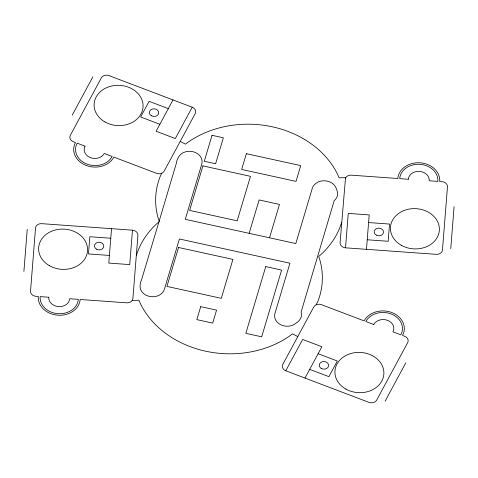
<?xml version="1.0" encoding="UTF-8"?>
<svg xmlns="http://www.w3.org/2000/svg" width="478" height="478" viewBox="0 0 478 478"><rect width="100%" height="100%" fill="white"/><g stroke="black" fill="none" stroke-linecap="round" stroke-linejoin="round"><path stroke-width="0.72" d="M23.9 271.414L27.24 229.35M111.529 228.669L108.799 263.085L129.741 264.591L132.472 230.175L41.729 223.662A5.832 4.792 3.2 0 0 35.533 228.024L30.526 291.12A5.832 4.792 3.2 0 0 35.964 296.318L38.288 296.485A20.996 17.262 3.2 0 0 57.862 315.199A20.996 17.262 3.2 0 0 80.173 299.491L126.706 302.831A5.832 4.792 3.2 0 0 132.902 298.469L137.909 235.367A5.832 4.792 3.2 0 0 132.472 230.175M345.528 247.825A5.832 4.792 3.2 0 1 340.091 242.633L345.504 178.073A5.832 4.792 3.2 0 1 351.294 175.169L397.827 178.509A20.996 17.262 3.2 0 1 420.138 162.801A20.996 17.262 3.2 0 1 439.712 181.515L442.036 181.682A5.832 4.792 3.2 0 1 447.474 186.88L442.467 249.976A5.832 4.792 3.2 0 1 436.271 254.338L345.528 247.825L348.259 213.409L369.201 214.915L366.471 249.331M450.76 248.65L454.1 206.586M158.941 221.852L141.44 280.156A12.362 10.163 3.2 0 0 140.675 282.032A38.581 31.715 3.2 0 0 140.144 285.103A12.362 10.163 3.2 0 0 150.164 296.557A12.362 10.163 3.2 0 0 164.408 289.226L179.411 238.982L289.937 263.211L274.94 313.454A12.362 10.163 3.2 0 0 280.694 324.747A12.362 10.163 3.2 0 0 295.368 323.678L297.603 322.005A12.362 10.163 3.2 0 0 301.122 312.02L334.182 200.694L334.905 200.037A12.362 10.163 3.2 0 0 337.062 190.656L336.094 188.099A12.362 10.163 3.2 0 0 323.905 180.768A12.362 10.163 3.2 0 0 312.301 188.308L295.804 243.559L185.279 219.33L201.77 164.079A12.362 10.163 3.2 0 0 193.901 151.944A12.362 10.163 3.2 0 0 178.599 156.892A40.72 33.478 3.2 0 0 177.195 159.933A12.362 10.163 3.2 0 0 176.484 162.849L159.168 221.099M249.14 233.324L259.106 199.947L279.487 204.417L269.526 237.787M136.296 255.706L138.244 250.143A94.477 77.675 3.2 0 1 156.372 224.074L159.311 221.535L158.158 218.093A94.477 77.675 3.2 0 1 160.381 175.982L161.845 173.185M341.704 222.294L339.756 227.857A94.477 77.675 3.2 0 1 321.628 253.926L318.689 256.465L319.842 259.907A94.477 77.675 3.2 0 1 317.619 302.018L316.155 304.815M72.238 115.102L92.881 76.833M173.006 99.932L156.115 131.247L175.33 138.542L192.216 107.233L108.972 75.608A5.832 4.792 3.2 0 0 101.294 77.932L70.326 135.34A5.832 4.792 3.2 0 0 73.319 141.715L75.452 142.528A20.996 17.262 3.2 0 0 86.213 165.478A20.996 17.262 3.2 0 0 113.872 157.119L156.563 173.341A5.832 4.792 3.2 0 0 164.241 171.016L195.209 113.609A5.832 4.792 3.2 0 0 192.216 107.233M285.784 370.767A5.832 4.792 3.2 0 1 282.791 364.391L313.759 306.984A5.832 4.792 3.2 0 1 321.437 304.659L364.128 320.881A20.996 17.262 3.2 0 1 391.787 312.522A20.996 17.262 3.2 0 1 402.548 335.472L404.681 336.285A5.832 4.792 3.2 0 1 407.674 342.66L376.706 400.068A5.832 4.792 3.2 0 1 369.028 402.392L285.784 370.767L302.67 339.458L321.885 346.753L304.994 378.068M385.119 401.167L405.762 362.898M132.095 300.59L138.895 300.19L140.544 303.948A94.477 77.675 3.2 0 0 288.969 336.482L292.518 333.865L297.812 336.548M345.504 178.073L345.749 177.667L339.105 177.81L337.456 174.052A94.477 77.675 3.2 0 0 189.031 141.518L185.482 144.135L180.188 141.452M368.598 222.563L389.534 224.062L388.172 241.271L367.229 239.771M110.771 238.229L89.828 236.73L88.466 253.938L109.402 255.437M168.316 108.631L149.106 101.336L140.663 116.991L159.873 124.292M318.127 353.708L337.337 361.01L328.894 376.664L309.684 369.369M178.551 247.479L166.93 286.412L221.29 298.326L232.911 259.393L178.551 247.479M202.905 165.902L189.623 210.398L237.184 220.824L250.472 176.328L202.905 165.902M212.035 135.31L204.291 161.265L215.614 163.751L223.363 137.795L212.035 135.31M200.706 306.655L196.828 319.633L212.686 323.11L216.558 310.132L200.706 306.655M246.367 153.701L241.659 169.457L296.019 181.377L300.722 165.615L246.367 153.701M265.756 266.593L245.829 333.339L261.681 336.811L281.608 270.07L265.756 266.593M408.302 179.262L399.692 178.641A19.126 15.726 3.2 0 1 420.013 164.33A19.126 15.726 3.2 0 1 437.848 181.383L429.238 180.762A10.498 8.628 3.2 0 0 419.451 171.405A10.498 8.628 3.2 0 0 408.302 179.262M48.762 297.238L40.152 296.617A19.126 15.726 3.2 0 0 57.987 313.67A19.126 15.726 3.2 0 0 78.308 299.359L69.698 298.738A10.498 8.628 3.2 0 1 58.549 306.595A10.498 8.628 3.2 0 1 48.762 297.238M85.054 146.172L77.161 143.173A19.126 15.726 3.2 0 0 86.966 164.085A19.126 15.726 3.2 0 0 112.163 156.473L104.264 153.474A10.498 8.628 3.2 0 1 90.438 157.65A10.498 8.628 3.2 0 1 85.054 146.172M373.736 324.526L365.837 321.527A19.126 15.726 3.2 0 1 391.034 313.915A19.126 15.726 3.2 0 1 400.839 334.827L392.946 331.828A10.498 8.628 3.2 0 0 387.562 320.35A10.498 8.628 3.2 0 0 373.736 324.526M96.562 249.193A4.666 3.836 3.2 0 0 103.804 246.385A4.666 3.836 3.2 0 0 97.088 242.573A4.666 3.836 3.2 0 0 96.562 249.193M49.503 265.744A24.492 20.136 3.2 0 0 87.528 250.986A24.492 20.136 3.2 0 0 52.263 230.97A24.492 20.136 3.2 0 0 49.503 265.744M151.263 115.67A4.666 3.836 3.2 0 0 158.69 113.19A4.666 3.836 3.2 0 0 152.231 109.086A4.666 3.836 3.2 0 0 151.263 115.67M104.993 121.974A24.492 20.136 3.2 0 0 143.018 107.215A24.492 20.136 3.2 0 0 107.753 87.199A24.492 20.136 3.2 0 0 104.993 121.974M321.138 368.371A4.666 3.836 3.2 0 0 328.565 365.891A4.666 3.836 3.2 0 0 322.106 361.786A4.666 3.836 3.2 0 0 321.138 368.371M345.815 389.05A24.492 20.136 3.2 0 0 383.84 374.292A24.492 20.136 3.2 0 0 348.576 354.276A24.492 20.136 3.2 0 0 345.815 389.05M376.258 235.092A4.666 3.836 3.2 0 0 383.499 232.284A4.666 3.836 3.2 0 0 376.784 228.472A4.666 3.836 3.2 0 0 376.258 235.092M401.305 245.28A24.492 20.136 3.2 0 0 439.33 230.521A24.492 20.136 3.2 0 0 404.065 210.505A24.492 20.136 3.2 0 0 401.305 245.28"/></g></svg>
